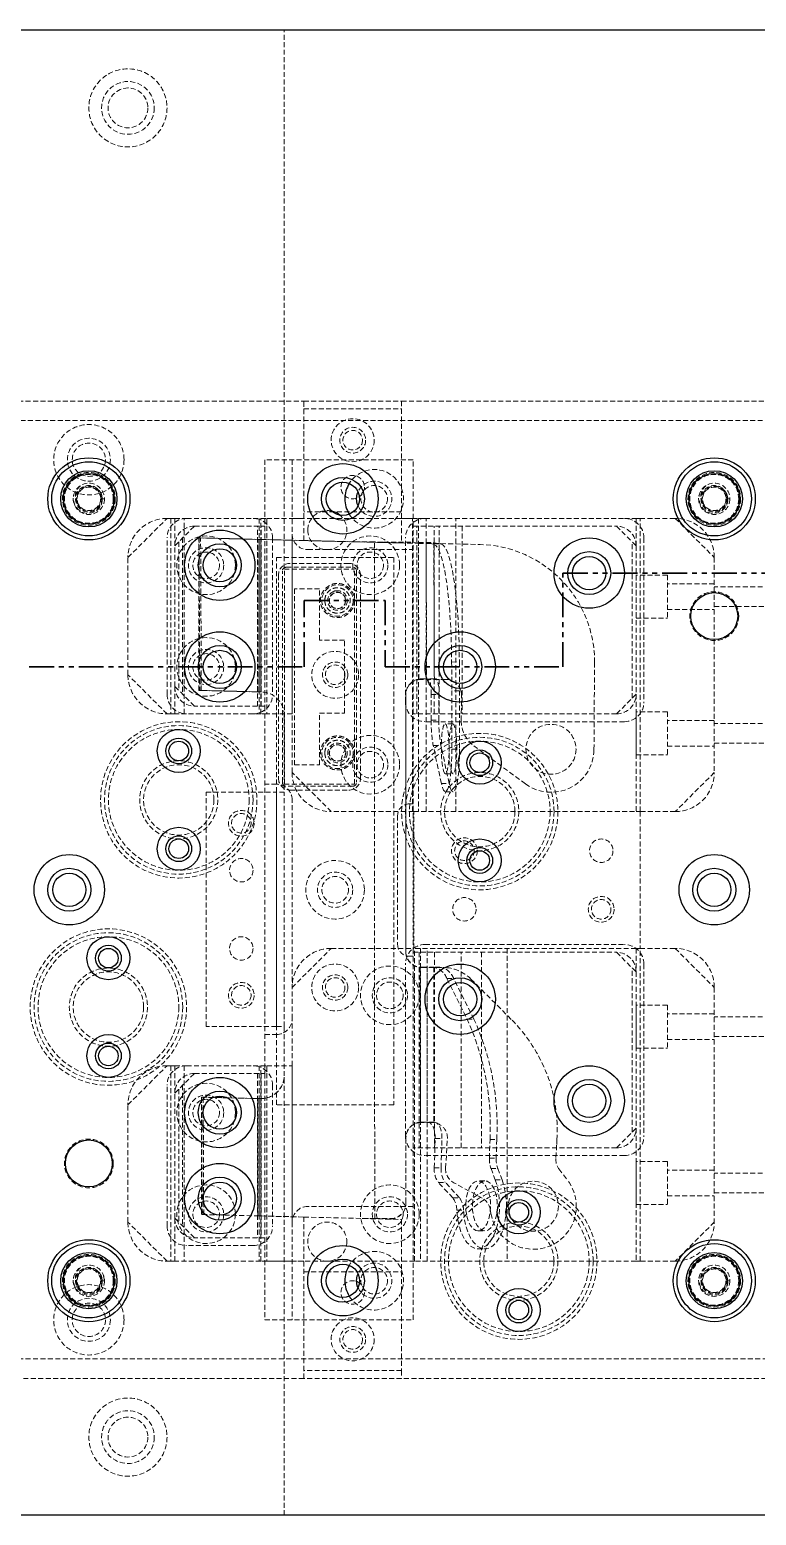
# Model space of a CAD drawing. Header units: millimetres. Extents: x 5 to 1539, y -495 to 895.
# Drawn here: x 1106.1 to 1292, y -494.7 to -114.7 of the extents above; entities that cross this region are included whole.
import ezdxf

# ---------------------------------------------------------------- set-up
doc = ezdxf.new("R2010")
doc.units = ezdxf.units.MM
doc.linetypes.add('HIDDEN', pattern=[1.905, 1.27, -0.635])
doc.linetypes.add('PHANTOM', pattern=[12.7, 6.35, -1.27, 1.27, -1.27, 1.27, -1.27])

msp = doc.modelspace()

# ---------------------------------------------------------------- linework, layer by layer
at = {"color": 7, "linetype": 'Continuous', "lineweight": 25}
for p, q in [((909.211, -114.725), (1353.211, -114.725)), ((1406.211, -494.725), (856.211, -494.725))]:
    msp.add_line(p, q, dxfattribs=at)
at = {"color": 7, "linetype": 'HIDDEN', "lineweight": 18}
for p, q in [((1171.211, -252.55), (1171.211, -114.725)), ((941.211, -209.725), (1176.211, -209.725)), ((1176.211, -239.725), (1176.211, -209.725)), ((1176.211, -209.725), (1201.211, -209.725)), ((1176.243, -245.395), (1176.211, -211.725)), ((1176.211, -211.725), (1201.211, -211.725)), ((1201.211, -209.725), (1321.211, -209.725)), ((1201.211, -209.725), (1201.211, -211.725)), ((1201.211, -211.725), (1201.211, -246.009)), ((1301.211, -214.725), (1101.211, -214.725)), ((1204.211, -224.725), (1166.211, -224.725)), ((1166.211, -224.725), (1166.211, -241.725)), ((1173.211, -224.725), (1173.211, -243.725)), ((1204.211, -241.725), (1204.211, -224.725)), ((1117.351, -233.678), (1117.323, -234.164)), ((1124.399, -234.725), (1125.211, -234.725)), ((1277.351, -233.678), (1277.323, -234.164)), ((1284.399, -234.725), (1285.211, -234.725)), ((1201.211, -238.009), (1176.236, -238.009)), ((1131.211, -249.725), (1141.211, -239.725)), ((1141.211, -239.725), (1142.211, -239.725)), ((1142.211, -239.725), (1142.211, -289.725)), ((1143.211, -239.725), (1142.211, -239.725)), ((1143.211, -239.725), (1146.211, -239.725)), ((1143.211, -246.725), (1143.211, -239.725)), ((1143.211, -246.725), (1148.211, -241.725)), ((1145.611, -289.725), (1145.611, -239.725)), ((1146.211, -239.725), (1163.211, -239.725)), ((1148.211, -241.725), (1166.211, -241.725)), ((1163.211, -239.725), (1165.211, -239.725)), ((1164.312, -287.725), (1164.312, -241.725)), ((1164.811, -239.725), (1164.811, -289.725)), ((1165.211, -289.725), (1165.211, -239.725)), ((1165.211, -239.725), (1166.711, -239.725)), ((1165.312, -287.725), (1165.312, -241.725)), ((1166.211, -241.725), (1166.211, -287.725)), ((1166.711, -239.725), (1176.211, -239.725)), ((1166.711, -239.725), (1166.711, -289.725)), ((1166.711, -239.725), (1173.211, -239.725)), ((1173.211, -239.725), (1204.017, -239.725)), ((1201.211, -239.725), (1204.017, -239.725)), ((1204.017, -239.725), (1205.517, -239.725)), ((1204.017, -314.725), (1204.017, -239.725)), ((1204.211, -241.725), (1256.211, -241.725)), ((1204.211, -289.725), (1204.211, -241.725)), ((1205.089, -289.725), (1205.089, -241.725)), ((1205.517, -239.725), (1207.211, -239.725)), ((1205.517, -239.725), (1205.517, -314.725)), ((1207.211, -239.725), (1258.211, -239.725)), ((1207.492, -314.725), (1207.492, -239.725)), ((1209.534, -289.725), (1209.534, -241.725)), ((1210.817, -289.725), (1210.817, -241.725)), ((1215.11, -314.725), (1215.11, -239.725)), ((1216.744, -241.725), (1216.744, -289.725)), ((1256.211, -241.725), (1261.211, -246.725)), ((1258.211, -239.725), (1261.211, -239.725)), ((1261.211, -239.725), (1261.211, -246.725)), ((1262.211, -239.725), (1261.211, -239.725)), ((1262.211, -314.725), (1262.211, -239.725)), ((1262.211, -239.725), (1271.211, -239.725)), ((1271.211, -239.725), (1281.211, -249.725)), ((1141.211, -284.725), (1141.211, -244.725)), ((1143.211, -282.725), (1143.211, -246.725)), ((1144.211, -245.725), (1144.211, -283.725)), ((1145.207, -244.729), (1145.207, -284.721)), ((1149.381, -283.732), (1149.361, -244.725)), ((1149.361, -244.725), (1205.572, -246.117)), ((1149.402, -244.71), (1149.581, -283.727)), ((1164.411, -245.098), (1149.402, -244.71)), ((1149.802, -244.71), (1149.402, -244.71)), ((1149.981, -283.727), (1149.802, -244.71)), ((1164.811, -245.098), (1149.802, -244.71)), ((1164.411, -284.11), (1164.411, -245.098)), ((1164.811, -245.098), (1164.411, -245.098)), ((1164.811, -284.11), (1164.811, -245.098)), ((1165.009, -245.113), (1165.111, -245.113)), ((1165.211, -245.118), (1165.211, -284.123)), ((1171.713, -245.279), (1165.211, -245.118)), ((1165.211, -245.118), (1165.211, -284.123)), ((1165.211, -245.118), (1171.713, -245.279)), ((1165.211, -245.118), (1165.211, -245.118)), ((1168.211, -244.725), (1168.211, -284.725)), ((1171.713, -245.279), (1172.07, -245.288)), ((1172.07, -245.288), (1172.419, -245.296)), ((1176.243, -245.395), (1172.419, -245.296)), ((1173.211, -243.725), (1173.211, -289.725)), ((1173.211, -304.725), (1173.211, -243.725)), ((1201.211, -246.009), (1176.243, -245.395)), ((1188.239, -245.702), (1176.243, -245.395)), ((1176.243, -245.395), (1176.243, -245.395)), ((1188.239, -245.702), (1188.809, -245.702)), ((1190.62, -245.747), (1188.809, -245.702)), ((1194.25, -245.745), (1190.62, -245.747)), ((1194.342, -418.832), (1194.25, -245.745)), ((1196.409, -245.766), (1194.25, -245.745)), ((1194.342, -418.79), (1194.25, -245.745)), ((1205.516, -245.854), (1196.409, -245.766)), ((1202.211, -286.725), (1202.211, -244.725)), ((1205.647, -280.834), (1205.516, -245.854)), ((1205.572, -246.117), (1209.322, -246.115)), ((1207.492, -245.979), (1209.468, -245.972)), ((1207.492, -245.979), (1207.622, -280.78)), ((1209.363, -246.279), (1207.492, -245.979)), ((1209.322, -246.115), (1221.33, -246.415)), ((1211.338, -246.271), (1209.363, -246.279)), ((1209.468, -245.972), (1209.598, -280.773)), ((1209.468, -245.972), (1211.338, -246.271)), ((1260.211, -285.725), (1260.211, -245.725)), ((1261.211, -246.725), (1261.211, -284.725)), ((1263.211, -244.725), (1263.211, -286.725)), ((1131.211, -279.725), (1131.211, -249.725)), ((1169.211, -389.725), (1169.211, -249.725)), ((1169.211, -249.725), (1199.211, -249.725)), ((1177.211, -247.725), (1182.211, -247.725)), ((1182.211, -247.725), (1204.211, -247.725)), ((1199.211, -249.725), (1199.211, -389.725)), ((1281.211, -249.725), (1281.211, -304.725)), ((1169.711, -254.225), (1169.711, -306.226)), ((1170.711, -307.226), (1170.711, -253.225)), ((1171.221, -307.715), (1171.221, -252.735)), ((1171.221, -252.735), (1189.201, -252.735)), ((1171.711, -252.225), (1188.711, -252.225)), ((1187.711, -251.225), (1172.711, -251.225)), ((1189.201, -307.715), (1189.201, -252.735)), ((1189.711, -253.225), (1189.711, -307.226)), ((1190.711, -306.226), (1190.711, -254.225)), ((1261.236, -254.225), (1261.211, -254.2)), ((1261.236, -254.225), (1261.236, -265.225)), ((1269.211, -254.225), (1261.236, -254.225)), ((1269.211, -254.225), (1269.211, -265.225)), ((1180.211, -257.725), (1173.811, -257.725)), ((1173.811, -257.725), (1173.811, -302.725)), ((1180.211, -270.875), (1180.211, -257.725)), ((1281.211, -256.425), (1269.211, -256.425)), ((1301.211, -257.225), (1281.211, -257.225)), ((1182.413, -260.211), (1182.311, -260.725)), ((1261.211, -265.25), (1261.236, -265.225)), ((1261.236, -265.225), (1269.211, -265.225)), ((1269.211, -263.025), (1281.211, -263.025)), ((1281.211, -262.225), (1301.211, -262.225)), ((1186.611, -270.875), (1180.211, -270.875)), ((1186.611, -289.575), (1186.611, -270.875)), ((1214.026, -276.461), (1216.001, -276.453)), ((1214.026, -276.461), (1214.045, -283.801)), ((1216.001, -276.453), (1216.021, -283.794)), ((1250.581, -276.599), (1250.438, -298.86)), ((1141.211, -289.725), (1131.211, -279.725)), ((1206.102, -280.786), (1206.557, -280.784)), ((1212.525, -280.915), (1206.268, -280.918)), ((1210.094, -280.771), (1209.598, -280.773)), ((1148.211, -287.725), (1143.211, -282.725)), ((1143.211, -289.725), (1143.211, -282.725)), ((1165.36, -284.127), (1149.381, -283.732)), ((1149.581, -283.727), (1164.411, -284.11)), ((1149.581, -283.727), (1149.981, -283.727)), ((1164.811, -284.11), (1149.981, -283.727)), ((1164.411, -284.11), (1165.211, -284.123)), ((1164.811, -284.11), (1164.411, -284.11)), ((1165.211, -284.123), (1164.811, -284.11)), ((1165.211, -284.123), (1165.363, -284.127)), ((1202.305, -349.864), (1202.271, -284.788)), ((1202.271, -284.92), (1202.306, -350.627)), ((1208.756, -284.804), (1210.731, -284.797)), ((1208.773, -291.312), (1208.756, -284.804)), ((1210.748, -291.305), (1210.731, -284.797)), ((1216.021, -283.794), (1214.045, -283.801)), ((1214.045, -283.801), (1214.085, -298.721)), ((1216.021, -283.794), (1216.06, -298.713)), ((1216.485, -291.446), (1216.529, -284.609)), ((1261.211, -284.725), (1256.211, -289.725)), ((1261.211, -284.725), (1261.211, -314.725)), ((1166.211, -287.725), (1148.211, -287.725)), ((1166.211, -287.725), (1166.211, -381.725)), ((1142.211, -289.725), (1141.211, -289.725)), ((1142.211, -289.725), (1143.211, -289.725)), ((1146.211, -289.725), (1143.211, -289.725)), ((1163.211, -289.725), (1146.211, -289.725)), ((1165.211, -289.725), (1163.211, -289.725)), ((1166.711, -289.725), (1165.211, -289.725)), ((1173.211, -289.725), (1166.711, -289.725)), ((1171.211, -290.125), (1171.211, -307.541)), ((1173.211, -304.725), (1173.211, -289.725)), ((1180.211, -302.725), (1180.211, -289.575)), ((1180.211, -289.575), (1186.611, -289.575)), ((1204.211, -350.725), (1204.211, -289.725)), ((1256.211, -289.725), (1204.211, -289.725)), ((1258.211, -291.725), (1207.211, -291.725)), ((1208.773, -291.312), (1210.748, -291.305)), ((1214.324, -292.243), (1212.348, -292.25)), ((1261.236, -289.225), (1261.211, -289.2)), ((1261.236, -289.225), (1261.236, -300.225)), ((1269.211, -289.225), (1261.236, -289.225)), ((1269.211, -289.225), (1269.211, -300.225)), ((1281.211, -291.425), (1269.211, -291.425)), ((1301.211, -292.225), (1281.211, -292.225)), ((1209.303, -297.806), (1211.279, -297.798)), ((1211.389, -307.507), (1209.303, -297.806)), ((1213.365, -307.5), (1211.279, -297.798)), ((1214.085, -298.721), (1216.06, -298.713)), ((1232.913, -307.645), (1219.739, -297.938)), ((1269.211, -298.025), (1281.211, -298.025)), ((1281.211, -297.225), (1301.211, -297.225)), ((1173.811, -302.725), (1180.211, -302.725)), ((1261.211, -300.25), (1261.236, -300.225)), ((1261.236, -300.225), (1269.211, -300.225)), ((1169.211, -307.725), (1166.211, -307.725)), ((1171.221, -307.715), (1189.201, -307.715)), ((1183.211, -314.725), (1173.211, -304.725)), ((1211.389, -307.507), (1213.365, -307.5)), ((1212.396, -305.05), (1214.372, -305.042)), ((1281.211, -304.725), (1271.211, -314.725)), ((1151.211, -369.725), (1151.211, -309.725)), ((1151.211, -309.725), (1169.191, -309.725)), ((1169.191, -309.725), (1169.191, -369.725)), ((1171.211, -309.725), (1169.191, -309.725)), ((1171.211, -307.9), (1171.211, -309.725)), ((1171.211, -369.725), (1171.211, -309.725)), ((1188.711, -308.226), (1171.711, -308.226)), ((1172.711, -309.226), (1187.711, -309.226)), ((1212.413, -309.65), (1214.389, -309.642)), ((1173.211, -367.725), (1173.211, -311.725)), ((1202.286, -314.725), (1183.211, -314.725)), ((1202.286, -314.725), (1202.286, -349.725)), ((1204.307, -314.725), (1202.286, -314.725)), ((1204.211, -312.725), (1203.211, -312.725)), ((1204.307, -349.725), (1204.307, -314.725)), ((1204.307, -314.725), (1261.211, -314.725)), ((1261.211, -314.725), (1262.211, -314.725)), ((1271.211, -314.725), (1262.211, -314.725)), ((1262.286, -314.725), (1262.286, -349.725)), ((1200.211, -315.725), (1200.211, -348.725)), ((1207.211, -348.725), (1258.211, -348.725)), ((1173.211, -359.725), (1183.211, -349.725)), ((1183.211, -349.725), (1202.286, -349.725)), ((1202.286, -349.725), (1204.307, -349.725)), ((1202.306, -350.535), (1202.305, -349.864)), ((1203.211, -351.725), (1204.211, -351.725)), ((1204.211, -400.725), (1204.211, -350.725)), ((1204.211, -350.725), (1256.211, -350.725)), ((1261.211, -349.725), (1204.307, -349.725)), ((1204.526, -429.725), (1204.526, -349.725)), ((1205.737, -350.725), (1205.737, -400.725)), ((1206.026, -349.725), (1206.026, -429.725)), ((1207.758, -429.725), (1207.758, -349.725)), ((1209.634, -350.725), (1209.634, -400.725)), ((1216.423, -400.725), (1216.423, -350.725)), ((1221.618, -350.725), (1221.618, -400.725)), ((1228.211, -349.725), (1228.211, -429.725)), ((1256.211, -350.725), (1261.211, -355.725)), ((1261.211, -349.725), (1261.211, -355.725)), ((1262.211, -349.725), (1261.211, -349.725)), ((1262.211, -429.725), (1262.211, -349.725)), ((1262.211, -349.725), (1271.211, -349.725)), ((1271.211, -349.725), (1281.211, -359.725)), ((1202.211, -397.725), (1202.211, -353.725)), ((1206.019, -394.145), (1205.998, -354.521)), ((1206.464, -354.533), (1206.231, -354.533)), ((1206.308, -354.625), (1211.871, -354.622)), ((1207.73, -354.532), (1207.752, -394.132)), ((1209.462, -354.531), (1209.484, -394.131)), ((1211.004, -354.531), (1209.462, -354.531)), ((1260.211, -396.725), (1260.211, -354.725)), ((1261.211, -355.725), (1261.211, -395.725)), ((1263.211, -353.725), (1263.211, -397.725)), ((1212.809, -357.459), (1214.541, -357.458)), ((1212.809, -357.459), (1217.999, -367.826)), ((1219.731, -367.825), (1214.541, -357.458)), ((1218.943, -357.547), (1229.319, -367.912)), ((1281.211, -359.725), (1281.211, -419.725)), ((1261.236, -364.225), (1261.211, -364.2)), ((1261.236, -364.225), (1261.236, -375.225)), ((1269.211, -364.225), (1261.236, -364.225)), ((1269.211, -364.225), (1269.211, -375.225)), ((1173.211, -379.725), (1173.211, -367.725)), ((1173.211, -419.725), (1173.211, -367.725)), ((1217.999, -367.826), (1219.731, -367.825)), ((1281.211, -366.425), (1269.211, -366.425)), ((1301.211, -367.225), (1281.211, -367.225)), ((1169.191, -369.725), (1151.211, -369.725)), ((1166.211, -371.725), (1169.211, -371.725)), ((1169.191, -369.725), (1171.211, -369.725)), ((1171.211, -369.725), (1171.211, -382.152)), ((1281.211, -372.225), (1301.211, -372.225)), ((1261.211, -375.25), (1261.236, -375.225)), ((1261.236, -375.225), (1269.211, -375.225)), ((1269.211, -373.025), (1281.211, -373.025)), ((1131.211, -389.725), (1141.211, -379.725)), ((1141.211, -379.725), (1142.211, -379.725)), ((1142.211, -379.725), (1142.211, -429.725)), ((1143.211, -379.725), (1142.211, -379.725)), ((1143.211, -379.725), (1146.211, -379.725)), ((1143.211, -386.725), (1143.211, -379.725)), ((1145.611, -379.725), (1145.611, -429.725)), ((1146.211, -379.725), (1163.211, -379.725)), ((1163.211, -379.725), (1165.211, -379.725)), ((1164.811, -379.725), (1164.811, -429.725)), ((1165.211, -429.725), (1165.211, -379.725)), ((1165.211, -379.725), (1166.711, -379.725)), ((1166.711, -379.725), (1173.211, -379.725)), ((1166.711, -379.725), (1166.711, -429.725)), ((1173.211, -379.725), (1173.211, -419.725)), ((1143.211, -386.725), (1148.211, -381.725)), ((1148.211, -381.725), (1166.211, -381.725)), ((1164.312, -381.725), (1164.312, -423.725)), ((1165.312, -381.725), (1165.312, -423.725)), ((1166.211, -381.725), (1166.211, -423.725)), ((1171.211, -494.725), (1171.211, -382.152)), ((1141.211, -420.725), (1141.211, -384.725)), ((1143.211, -418.725), (1143.211, -386.725)), ((1144.211, -385.725), (1144.211, -419.725)), ((1145.207, -384.729), (1145.207, -420.721)), ((1168.211, -384.725), (1168.211, -420.725)), ((1131.211, -419.725), (1131.211, -389.725)), ((1150.053, -417.785), (1150.037, -387.778)), ((1150.037, -387.778), (1165.063, -388.151)), ((1150.057, -387.771), (1150.194, -417.799)), ((1164.411, -388.141), (1150.057, -387.771)), ((1150.457, -387.771), (1150.057, -387.771)), ((1164.811, -388.141), (1150.457, -387.771)), ((1150.594, -417.799), (1150.457, -387.771)), ((1164.411, -418.151), (1164.411, -388.141)), ((1164.411, -388.141), (1164.983, -388.15)), ((1164.811, -388.141), (1164.411, -388.141)), ((1164.811, -418.151), (1164.811, -388.141)), ((1165.097, -388.15), (1164.811, -388.141)), ((1165.097, -388.15), (1164.983, -388.15)), ((1165.211, -388.152), (1165.211, -418.161)), ((1199.211, -389.725), (1169.211, -389.725)), ((1206.252, -394.133), (1206.485, -394.133)), ((1208.94, -394.223), (1206.329, -394.225)), ((1209.484, -394.131), (1209.549, -394.131)), ((1202.34, -414.848), (1202.331, -398.135)), ((1202.331, -398.227), (1202.34, -414.94)), ((1209.59, -405.807), (1209.815, -398.378)), ((1209.815, -398.378), (1211.547, -398.377)), ((1211.322, -405.806), (1211.547, -398.377)), ((1212.478, -405.897), (1212.94, -398.351)), ((1223.689, -403.396), (1223.836, -398.573)), ((1223.836, -398.573), (1225.568, -398.572)), ((1225.568, -398.572), (1225.421, -403.395)), ((1240.975, -398.655), (1240.889, -400.062)), ((1261.211, -395.725), (1256.211, -400.725)), ((1261.211, -395.725), (1261.211, -429.725)), ((1204.211, -444.725), (1204.211, -400.725)), ((1256.211, -400.725), (1204.211, -400.725)), ((1258.211, -402.725), (1207.211, -402.725)), ((1240.889, -400.062), (1240.679, -403.468)), ((1209.59, -405.807), (1211.322, -405.806)), ((1223.689, -403.396), (1225.421, -403.395)), ((1224.093, -406.06), (1225.825, -406.059)), ((1224.093, -406.06), (1225.188, -408.942)), ((1225.825, -406.059), (1226.92, -408.942)), ((1241.485, -406.133), (1243.683, -409.028)), ((1261.236, -404.225), (1261.211, -404.2)), ((1261.236, -404.225), (1261.236, -415.225)), ((1269.211, -404.225), (1261.236, -404.225)), ((1269.211, -404.225), (1269.211, -415.225)), ((1281.211, -406.425), (1269.211, -406.425)), ((1210.632, -409.567), (1212.364, -409.566)), ((1214.3, -413.551), (1210.632, -409.567)), ((1216.032, -413.55), (1212.364, -409.566)), ((1221.859, -413.619), (1214.561, -409.656)), ((1222.538, -409.191), (1220.806, -409.192)), ((1225.188, -408.942), (1226.92, -408.942)), ((1301.211, -407.225), (1281.211, -407.225)), ((1214.3, -413.551), (1216.032, -413.55)), ((1269.211, -413.025), (1281.211, -413.025)), ((1281.211, -412.225), (1301.211, -412.225)), ((1176.211, -418.433), (1150.053, -417.785)), ((1150.194, -417.799), (1164.411, -418.151)), ((1150.194, -417.799), (1150.594, -417.799)), ((1204.211, -415.725), (1177.211, -415.725)), ((1215.336, -416.672), (1217.068, -416.671)), ((1224.084, -417.561), (1223.891, -416.45)), ((1261.211, -415.25), (1261.236, -415.225)), ((1261.236, -415.225), (1269.211, -415.225)), ((1141.211, -429.725), (1131.211, -419.725)), ((1148.211, -423.725), (1143.211, -418.725)), ((1143.211, -429.725), (1143.211, -418.725)), ((1164.411, -418.151), (1164.811, -418.151)), ((1165.211, -418.161), (1176.211, -418.433)), ((1173.211, -419.725), (1173.211, -444.725)), ((1176.211, -457.725), (1176.211, -418.433)), ((1176.211, -418.433), (1201.211, -419.052)), ((1194.342, -418.79), (1190.712, -418.792)), ((1194.342, -418.832), (1198.321, -418.85)), ((1198.321, -418.942), (1196.809, -418.943)), ((1201.211, -419.052), (1201.211, -457.725)), ((1281.211, -419.725), (1271.211, -429.725)), ((1166.211, -423.725), (1148.211, -423.725)), ((1166.211, -423.725), (1166.211, -444.725)), ((1220.813, -421.992), (1222.545, -421.991)), ((1163.211, -425.725), (1146.211, -425.725)), ((1220.815, -426.592), (1222.547, -426.591)), ((1142.211, -429.725), (1141.211, -429.725)), ((1142.211, -429.725), (1143.211, -429.725)), ((1165.211, -429.725), (1143.211, -429.725)), ((1166.711, -429.725), (1165.211, -429.725)), ((1176.211, -429.725), (1166.711, -429.725)), ((1173.211, -429.725), (1166.711, -429.725)), ((1204.526, -429.725), (1173.211, -429.725)), ((1176.211, -432.433), (1201.211, -432.433)), ((1204.526, -429.725), (1201.211, -429.725)), ((1206.026, -429.725), (1204.526, -429.725)), ((1261.211, -429.725), (1206.026, -429.725)), ((1261.211, -429.725), (1262.211, -429.725)), ((1271.211, -429.725), (1262.211, -429.725)), ((1117.351, -433.678), (1117.323, -434.164)), ((1124.399, -434.725), (1125.211, -434.725)), ((1125.211, -434.725), (1124.955, -433.435)), ((1277.351, -433.678), (1277.323, -434.164)), ((1284.399, -434.725), (1285.211, -434.725)), ((1166.211, -444.725), (1204.211, -444.725)), ((1101.211, -454.725), (1301.211, -454.725)), ((1176.211, -459.725), (941.211, -459.725)), ((1176.211, -459.725), (1176.211, -457.725)), ((1201.211, -457.725), (1176.211, -457.725)), ((1201.211, -459.725), (1176.211, -459.725)), ((1201.211, -457.725), (1201.211, -459.725)), ((1321.211, -459.725), (1201.211, -459.725))]:
    msp.add_line(p, q, dxfattribs=at)
at = {"color": 7, "linetype": 'PHANTOM', "lineweight": 35}
for p, q in [((1242.498, -277.725), (1242.498, -253.725)), ((1242.498, -253.725), (1534.211, -253.725)), ((1176.28, -277.725), (1176.28, -260.725)), ((1176.28, -260.725), (1196.994, -260.725)), ((1196.994, -260.725), (1196.994, -277.725)), ((1105.944, -277.725), (1176.28, -277.725)), ((1196.994, -277.725), (1242.498, -277.725))]:
    msp.add_line(p, q, dxfattribs=at)
at = {"color": 7, "linetype": 'HIDDEN', "lineweight": 18, "flags": 128}
for points in [[(1117.315, -235.168), (1117.653, -236.313), (1118.423, -237.373), (1119.505, -238.113), (1120.736, -238.436), (1122.002, -238.33), (1123.135, -237.813), (1124.019, -236.958), (1124.557, -235.865), (1124.694, -234.683), (1124.425, -233.524), (1123.802, -232.557), (1122.892, -231.853), (1121.825, -231.508), (1120.715, -231.539), (1119.998, -231.777), (1119.998, -231.777)], [(1124.399, -234.725), (1124.157, -233.505), (1123.466, -232.471), (1122.431, -231.78), (1121.211, -231.537), (1119.991, -231.78), (1118.957, -232.471), (1118.266, -233.505), (1118.023, -234.725), (1118.266, -235.945), (1118.957, -236.98), (1119.991, -237.671), (1121.211, -237.913), (1122.431, -237.671), (1123.466, -236.98), (1124.157, -235.945), (1124.399, -234.725), (1124.399, -234.725)], [(1277.315, -235.168), (1277.653, -236.313), (1278.423, -237.373), (1279.505, -238.113), (1280.736, -238.436), (1282.002, -238.33), (1283.135, -237.813), (1284.019, -236.958), (1284.557, -235.865), (1284.694, -234.683), (1284.425, -233.524), (1283.802, -232.557), (1282.892, -231.853), (1281.825, -231.508), (1280.715, -231.539), (1279.998, -231.777), (1279.998, -231.777)], [(1284.399, -234.725), (1284.157, -233.505), (1283.466, -232.471), (1282.431, -231.78), (1281.211, -231.537), (1279.991, -231.78), (1278.957, -232.471), (1278.266, -233.505), (1278.023, -234.725), (1278.266, -235.945), (1278.957, -236.98), (1279.991, -237.671), (1281.211, -237.913), (1282.431, -237.671), (1283.466, -236.98), (1284.157, -235.945), (1284.399, -234.725), (1284.399, -234.725)], [(1209.363, -246.279), (1209.879, -246.545), (1210.39, -247.177), (1210.887, -248.166), (1211.366, -249.501), (1211.82, -251.164), (1212.244, -253.135), (1212.633, -255.39), (1212.981, -257.902), (1213.284, -260.64), (1213.54, -263.569), (1213.744, -266.654), (1213.894, -269.858), (1213.988, -273.14), (1214.026, -276.461)], [(1211.338, -246.271), (1211.855, -246.538), (1212.365, -247.17), (1212.863, -248.159), (1213.342, -249.493), (1213.796, -251.156), (1214.22, -253.128), (1214.608, -255.383), (1214.956, -257.895), (1215.26, -260.632), (1215.515, -263.562), (1215.719, -266.647), (1215.87, -269.851), (1215.964, -273.133), (1216.001, -276.453)], [(1209.598, -280.773), (1209.463, -280.773), (1209.244, -280.774), (1208.947, -280.775), (1208.577, -280.777), (1208.143, -280.778), (1207.655, -280.78), (1207.122, -280.782), (1206.557, -280.784)], [(1212.344, -292.25), (1212.584, -292.429), (1212.811, -292.97), (1213.012, -293.84), (1213.176, -294.99), (1213.294, -296.353), (1213.358, -297.85), (1213.364, -299.392), (1213.314, -300.892), (1213.208, -302.261), (1213.054, -303.421), (1212.86, -304.303), (1212.638, -304.857), (1212.4, -305.05), (1212.161, -304.871), (1211.934, -304.33), (1211.733, -303.46), (1211.568, -302.309), (1211.451, -300.947), (1211.387, -299.45), (1211.38, -297.907), (1211.431, -296.408), (1211.537, -295.038), (1211.691, -293.879), (1211.885, -292.997), (1212.107, -292.443), (1212.344, -292.25)], [(1214.32, -292.243), (1214.559, -292.422), (1214.786, -292.962), (1214.988, -293.833), (1215.152, -294.983), (1215.269, -296.346), (1215.333, -297.842), (1215.34, -299.385), (1215.289, -300.885), (1215.184, -302.254), (1215.029, -303.414), (1214.835, -304.296), (1214.613, -304.849), (1214.376, -305.042), (1214.137, -304.863), (1213.91, -304.323), (1213.708, -303.452), (1213.544, -302.302), (1213.426, -300.939), (1213.362, -299.443), (1213.356, -297.9), (1213.407, -296.4), (1213.512, -295.031), (1213.667, -293.871), (1213.86, -292.989), (1214.082, -292.436), (1214.32, -292.243)], [(1214.085, -298.721), (1214.061, -300.724), (1213.981, -302.658), (1213.848, -304.457), (1213.664, -306.063), (1213.438, -307.42), (1213.176, -308.483), (1212.887, -309.217), (1212.58, -309.597), (1212.267, -309.61), (1211.957, -309.256), (1211.661, -308.548), (1211.389, -307.507)], [(1216.06, -298.713), (1216.037, -300.717), (1215.957, -302.65), (1215.823, -304.45), (1215.64, -306.055), (1215.413, -307.412), (1215.151, -308.475), (1214.862, -309.209), (1214.556, -309.589), (1214.243, -309.603), (1213.933, -309.249), (1213.637, -308.54), (1213.365, -307.5)], [(1206.464, -354.533), (1206.922, -354.533), (1207.367, -354.533), (1207.794, -354.532), (1208.197, -354.532), (1208.57, -354.532), (1208.908, -354.532), (1209.207, -354.532), (1209.462, -354.531)], [(1209.484, -394.131), (1209.228, -394.131), (1208.929, -394.132), (1208.591, -394.132), (1208.218, -394.132), (1207.815, -394.132), (1207.389, -394.132), (1206.943, -394.133), (1206.485, -394.133)], [(1207.817, -394.132), (1208.222, -394.215), (1208.61, -394.46), (1208.966, -394.858), (1209.274, -395.391), (1209.522, -396.039), (1209.699, -396.773), (1209.798, -397.563), (1209.815, -398.378)], [(1209.549, -394.131), (1209.954, -394.214), (1210.343, -394.459), (1210.698, -394.857), (1211.006, -395.391), (1211.254, -396.038), (1211.431, -396.772), (1211.53, -397.563), (1211.547, -398.377)], [(1225.188, -408.942), (1225.725, -410.664), (1226.094, -412.553), (1226.284, -414.545), (1226.288, -416.573), (1226.105, -418.568), (1225.743, -420.461), (1225.213, -422.189), (1224.533, -423.693), (1223.727, -424.921), (1222.822, -425.832), (1221.848, -426.396), (1220.839, -426.592), (1219.829, -426.414), (1218.852, -425.868), (1217.942, -424.973), (1217.129, -423.76), (1216.441, -422.268), (1215.902, -420.55), (1215.529, -418.663), (1215.336, -416.672)], [(1226.92, -408.942), (1227.457, -410.663), (1227.826, -412.552), (1228.016, -414.544), (1228.02, -416.572), (1227.838, -418.567), (1227.475, -420.46), (1226.945, -422.188), (1226.265, -423.692), (1225.459, -424.92), (1224.554, -425.831), (1223.58, -426.395), (1222.571, -426.591), (1221.561, -426.413), (1220.584, -425.867), (1219.674, -424.972), (1218.861, -423.759), (1218.173, -422.267), (1217.634, -420.549), (1217.261, -418.662), (1217.068, -416.671)], [(1217.615, -415.199), (1217.754, -413.682), (1218.071, -412.275), (1218.547, -411.062), (1219.154, -410.111), (1219.858, -409.48), (1220.617, -409.203), (1221.387, -409.298), (1222.123, -409.758), (1222.783, -410.558), (1223.329, -411.65), (1223.728, -412.971), (1223.957, -414.444), (1224.004, -415.984), (1223.864, -417.502), (1223.548, -418.908), (1223.072, -420.122), (1222.464, -421.072), (1221.761, -421.704), (1221.002, -421.98), (1220.232, -421.886), (1219.496, -421.425), (1218.835, -420.626), (1218.29, -419.534), (1217.891, -418.213), (1217.662, -416.739), (1217.615, -415.199)], [(1219.347, -415.198), (1219.487, -413.681), (1219.803, -412.274), (1220.279, -411.061), (1220.886, -410.111), (1221.59, -409.479), (1222.349, -409.202), (1223.119, -409.297), (1223.855, -409.757), (1224.515, -410.557), (1225.061, -411.649), (1225.46, -412.97), (1225.689, -414.443), (1225.736, -415.984), (1225.596, -417.501), (1225.28, -418.907), (1224.804, -420.121), (1224.196, -421.071), (1223.493, -421.703), (1222.734, -421.98), (1221.964, -421.885), (1221.228, -421.424), (1220.567, -420.625), (1220.022, -419.533), (1219.623, -418.212), (1219.394, -416.738), (1219.347, -415.198)], [(1117.315, -435.168), (1117.653, -436.313), (1118.423, -437.373), (1119.505, -438.113), (1120.736, -438.436), (1122.002, -438.33), (1123.135, -437.813), (1124.019, -436.958), (1124.557, -435.865), (1124.694, -434.683), (1124.425, -433.524), (1123.802, -432.557), (1122.892, -431.853), (1121.825, -431.508), (1120.715, -431.539), (1119.998, -431.777), (1119.998, -431.777)], [(1124.399, -434.725), (1124.157, -433.505), (1123.466, -432.471), (1122.431, -431.78), (1121.211, -431.537), (1119.991, -431.78), (1118.957, -432.471), (1118.266, -433.505), (1118.023, -434.725), (1118.266, -435.945), (1118.957, -436.98), (1119.991, -437.671), (1121.211, -437.913), (1122.431, -437.671), (1123.466, -436.98), (1124.157, -435.945), (1124.399, -434.725), (1124.399, -434.725)], [(1277.315, -435.168), (1277.653, -436.313), (1278.423, -437.373), (1279.505, -438.113), (1280.736, -438.436), (1282.002, -438.33), (1283.135, -437.813), (1284.019, -436.958), (1284.557, -435.865), (1284.694, -434.683), (1284.425, -433.524), (1283.802, -432.557), (1282.892, -431.853), (1281.825, -431.508), (1280.715, -431.539), (1279.998, -431.777), (1279.998, -431.777)], [(1284.399, -434.725), (1284.157, -433.505), (1283.466, -432.471), (1282.431, -431.78), (1281.211, -431.537), (1279.991, -431.78), (1278.957, -432.471), (1278.266, -433.505), (1278.023, -434.725), (1278.266, -435.945), (1278.957, -436.98), (1279.991, -437.671), (1281.211, -437.913), (1282.431, -437.671), (1283.466, -436.98), (1284.157, -435.945), (1284.399, -434.725), (1284.399, -434.725)]]:
    msp.add_lwpolyline(points, dxfattribs=at)
at = {"color": 7, "linetype": 'Continuous', "lineweight": 25, "flags": 128}
for points in [[(1189.711, -234.725), (1189.894, -233.457), (1190.075, -232.954)], [(1190.075, -236.497), (1189.894, -235.993), (1189.711, -234.725)], [(1189.711, -434.725), (1189.894, -433.457), (1190.075, -432.954)], [(1190.075, -436.497), (1189.894, -435.993), (1189.711, -434.725)]]:
    msp.add_lwpolyline(points, dxfattribs=at)
at = {"color": 7, "linetype": 'HIDDEN', "lineweight": 18}
for centre, radius in [((1131.211, -134.725), 10), ((1131.211, -134.725), 6.75), ((1131.211, -134.725), 5.1), ((1121.211, -224.725), 9), ((1188.711, -219.725), 5.5), ((1188.711, -219.725), 3.3), ((1121.211, -224.725), 5.5), ((1188.711, -219.725), 2.5), ((1121.211, -224.725), 4.25), ((1121.211, -234.725), 6.75), ((1281.211, -234.725), 6.75), ((1121.211, -234.725), 6.25), ((1121.211, -234.725), 4), ((1121.211, -234.725), 3.4), ((1121.211, -234.725), 3), ((1188.711, -231.725), 3), ((1194.211, -234.725), 3.4), ((1281.211, -234.725), 6.25), ((1281.211, -234.725), 4), ((1281.211, -234.725), 3.4), ((1281.211, -234.725), 3), ((1151.211, -251.725), 7.5), ((1193.211, -251.725), 7.5), ((1151.211, -251.725), 4.5), ((1151.211, -251.725), 3.4), ((1193.211, -251.725), 4.5), ((1193.211, -251.725), 3.4), ((1184.811, -260.725), 4), ((1184.811, -260.725), 2.5), ((1184.811, -260.725), 2.1), ((1184.811, -260.725), 2.055), ((1281.211, -264.725), 6.25), ((1151.211, -277.725), 7.5), ((1151.211, -277.725), 4.5), ((1151.211, -277.725), 3.4), ((1184.211, -279.725), 6), ((1184.211, -279.725), 3.25), ((1184.211, -279.725), 2.5), ((1144.211, -311.725), 20), ((1239.438, -298.79), 6.4), ((1144.211, -311.725), 19), ((1144.211, -311.725), 18), ((1184.811, -299.725), 4), ((1193.211, -302.725), 7.5), ((1221.211, -314.725), 20), ((1221.211, -314.725), 19), ((1184.811, -299.725), 2.5), ((1184.811, -299.725), 2.1), ((1184.811, -299.725), 2.055), ((1193.211, -302.725), 4.5), ((1193.211, -302.725), 3.4), ((1221.211, -314.725), 18), ((1144.211, -311.725), 10), ((1144.211, -311.725), 9), ((1221.211, -314.725), 10), ((1221.211, -314.725), 9), ((1160.211, -317.725), 3.3), ((1160.211, -317.725), 2.5), ((1217.286, -324.725), 3.3), ((1217.286, -324.725), 2.5), ((1252.286, -324.725), 3), ((1160.211, -329.725), 3), ((1184.211, -334.725), 7.5), ((1184.211, -334.725), 4.5), ((1184.211, -334.725), 3.4), ((1217.286, -339.725), 3), ((1252.286, -339.725), 3.3), ((1252.286, -339.725), 2.5), ((1126.211, -364.725), 20), ((1126.211, -364.725), 19), ((1126.211, -364.725), 18), ((1160.211, -349.725), 3), ((1126.211, -364.725), 10), ((1126.211, -364.725), 9), ((1184.211, -359.725), 6), ((1184.211, -359.725), 3.25), ((1198.211, -361.725), 7.5), ((1160.211, -361.725), 3.3), ((1160.211, -361.725), 2.5), ((1184.211, -359.725), 2.5), ((1198.211, -361.725), 4.5), ((1198.211, -361.725), 3.4), ((1151.211, -391.725), 7.5), ((1151.211, -391.725), 4.5), ((1151.211, -391.725), 3.4), ((1121.211, -404.725), 6.25), ((1151.211, -417.725), 7.5), ((1198.211, -417.725), 7.5), ((1231.211, -429.725), 20), ((1234.922, -415.68), 6.4), ((1151.211, -417.725), 4.5), ((1198.211, -417.725), 4.5), ((1231.211, -429.725), 19), ((1231.211, -429.725), 18), ((1151.211, -417.725), 3.4), ((1198.211, -417.725), 3.4), ((1182.211, -424.725), 5), ((1231.211, -429.725), 10), ((1231.211, -429.725), 9), ((1121.211, -434.725), 6.75), ((1121.211, -434.725), 6.25), ((1281.211, -434.725), 6.75), ((1281.211, -434.725), 6.25), ((1121.211, -434.725), 4), ((1121.211, -434.725), 3.4), ((1121.211, -434.725), 3), ((1194.211, -434.725), 3.4), ((1281.211, -434.725), 4), ((1281.211, -434.725), 3.4), ((1281.211, -434.725), 3), ((1121.211, -444.725), 9), ((1188.711, -437.725), 3), ((1121.211, -444.725), 5.5), ((1121.211, -444.725), 4.25), ((1188.711, -449.725), 5.5), ((1188.711, -449.725), 3.3), ((1188.711, -449.725), 2.5), ((1131.211, -474.725), 10), ((1131.211, -474.725), 6.75), ((1131.211, -474.725), 5.1)]:
    msp.add_circle(centre, radius, dxfattribs=at)
at = {"color": 7, "linetype": 'Continuous', "lineweight": 25}
for centre, radius in [((1121.211, -234.725), 10.5), ((1121.211, -234.725), 9.5), ((1121.211, -234.725), 7.191), ((1186.211, -234.725), 9), ((1281.211, -234.725), 10.5), ((1281.211, -234.725), 9.5), ((1281.211, -234.725), 7.191), ((1121.211, -234.725), 6.5), ((1186.211, -234.725), 5.5), ((1186.211, -234.725), 4.25), ((1281.211, -234.725), 6.5), ((1154.711, -251.725), 9), ((1154.711, -251.725), 5.5), ((1249.211, -253.725), 9), ((1154.711, -251.725), 4.25), ((1249.211, -253.725), 5.5), ((1249.211, -253.725), 4.25), ((1281.211, -264.725), 6), ((1154.711, -277.725), 9), ((1216.211, -277.725), 9), ((1154.711, -277.725), 5.5), ((1154.711, -277.725), 4.25), ((1216.211, -277.725), 5.5), ((1216.211, -277.725), 4.25), ((1144.211, -299.225), 5.5), ((1144.211, -299.225), 3.3), ((1144.211, -299.225), 2.5), ((1221.211, -302.225), 5.5), ((1221.211, -302.225), 3.3), ((1221.211, -302.225), 2.5), ((1144.211, -324.225), 5.5), ((1144.211, -324.225), 3.3), ((1144.211, -324.225), 2.5), ((1221.211, -327.225), 5.5), ((1116.211, -334.725), 9), ((1221.211, -327.225), 3.3), ((1221.211, -327.225), 2.5), ((1281.211, -334.725), 9), ((1116.211, -334.725), 5.5), ((1116.211, -334.725), 4.25), ((1281.211, -334.725), 5.5), ((1281.211, -334.725), 4.25), ((1126.211, -352.225), 5.5), ((1126.211, -352.225), 3.3), ((1126.211, -352.225), 2.5), ((1216.211, -362.725), 9), ((1216.211, -362.725), 5.5), ((1216.211, -362.725), 4.25), ((1126.211, -377.225), 5.5), ((1126.211, -377.225), 3.3), ((1126.211, -377.225), 2.5), ((1249.211, -388.725), 9), ((1154.711, -391.725), 9), ((1249.211, -388.725), 5.5), ((1154.711, -391.725), 5.5), ((1154.711, -391.725), 4.25), ((1249.211, -388.725), 4.25), ((1121.211, -404.725), 6), ((1154.711, -413.725), 9), ((1154.711, -413.725), 5.5), ((1154.711, -413.725), 4.25), ((1231.211, -417.225), 5.5), ((1231.211, -417.225), 3.3), ((1231.211, -417.225), 2.5), ((1121.211, -434.725), 10.5), ((1121.211, -434.725), 9.5), ((1281.211, -434.725), 10.5), ((1281.211, -434.725), 9.5), ((1121.211, -434.725), 7.191), ((1121.211, -434.725), 6.5), ((1186.211, -434.725), 9), ((1186.211, -434.725), 5.5), ((1281.211, -434.725), 7.191), ((1281.211, -434.725), 6.5), ((1186.211, -434.725), 4.25), ((1231.211, -442.225), 5.5), ((1231.211, -442.225), 3.3), ((1231.211, -442.225), 2.5)]:
    msp.add_circle(centre, radius, dxfattribs=at)
at = {"color": 7, "linetype": 'HIDDEN', "lineweight": 18}
for centre, radius, start, end in [((1194.211, -234.725), 7.5, 211.61798, 148.38202), ((1194.211, -234.725), 4.5, 203.18029, 156.81971), ((1182.211, -242.725), 5, 77.02769, 180), ((1182.211, -242.725), 5, 180, 49.84221), ((1141.211, -249.725), 10, 90, 180), ((1146.211, -244.725), 5, 90, 180), ((1148.211, -246.725), 5, 90, 180), ((1163.211, -244.725), 5, 0, 90), ((1207.211, -244.725), 5, 90, 180), ((1256.211, -246.725), 5, 0, 90), ((1258.211, -244.725), 5, 0, 90), ((1271.211, -249.725), 10, 0, 90), ((1177.211, -243.725), 4, 180, 270), ((1220.582, -276.405), 30, 359.63122, 88.57043), ((1172.711, -254.225), 3, 90, 180), ((1171.711, -253.225), 1, 90, 180), ((1187.711, -254.225), 3, 0, 90), ((1188.711, -253.225), 1, 360, 90), ((1141.211, -279.725), 10, 180, 270), ((1206.271, -284.785), 4, 98.9686, 180.03057), ((1206.271, -284.918), 4, 90.03057, 180.03057), ((1201.801, -283.842), 7.02, 352.12518, 25.87591), ((1203.777, -283.835), 7.02, 352.12534, 25.87575), ((1212.527, -284.915), 4, 17.39442, 90.03057), ((1146.211, -284.725), 5, 180, 270), ((1148.211, -282.725), 5, 180, 270), ((1163.211, -284.725), 5, 270, 0), ((1165.211, -290.125), 6, 360, 88.58161), ((1165.211, -290.125), 6, 360, 88.55238), ((1256.211, -284.725), 5, 270, 0), ((1207.211, -286.725), 5, 180, 270), ((1258.211, -286.725), 5, 270, 0), ((1243.183, -291.769), 34.413, 179.23923, 190.10213), ((1245.158, -291.762), 34.413, 179.2391, 190.10226), ((1224.485, -291.498), 8, 179.63122, 233.6153), ((1239.438, -298.79), 11, 233.6153, 359.63122), ((1169.211, -311.725), 4, 0, 90), ((1172.711, -306.226), 3, 180, 270), ((1171.711, -307.226), 1, 180, 270), ((1183.211, -304.725), 10, 180, 270), ((1187.711, -306.226), 3, 270, 0), ((1188.711, -307.226), 1, 270, 0), ((1271.211, -304.725), 10, 270, 0), ((1203.211, -315.725), 3, 90, 180), ((1203.211, -348.725), 3, 180, 270), ((1207.211, -353.725), 5, 90, 180), ((1258.211, -353.725), 5, 0, 90), ((1183.211, -359.725), 10, 90, 180), ((1206.306, -350.533), 4, 180.03057, 265.59429), ((1206.306, -350.625), 4, 180.03057, 270.03057), ((1256.211, -355.725), 5, 0, 90), ((1271.211, -359.725), 10, 0, 90), ((1208.626, -358.913), 4.428, 19.1684, 81.61417), ((1210.358, -358.912), 4.428, 19.1684, 81.61417), ((1211.876, -364.622), 10, 45.03057, 90.03057), ((1169.211, -367.725), 4, 270, 0), ((1157.372, -395.261), 66.546, 357.14793, 24.34787), ((1159.686, -395.15), 65.97, 357.02687, 24.46896), ((1201.05, -396.211), 40, 356.49698, 45.03057), ((1141.211, -389.725), 10, 90, 180), ((1146.211, -384.725), 5, 90, 180), ((1163.211, -384.725), 5, 0, 90), ((1148.211, -386.725), 5, 90, 180), ((1165.211, -382.152), 6, 268.58161, 0), ((1165.211, -382.152), 6, 270, 360), ((1206.331, -398.133), 4, 94.46684, 180.03057), ((1206.331, -398.225), 4, 90.03057, 180.03057), ((1208.942, -398.223), 4, 358.17125, 90.03057), ((1207.211, -397.725), 5, 180, 270), ((1256.211, -395.725), 5, 270, 0), ((1258.211, -397.725), 5, 270, 0), ((1215.156, -406.288), 5.587, 175.06314, 215.93917), ((1216.888, -406.287), 5.587, 175.06293, 215.93938), ((1216.47, -406.141), 4, 176.49698, 241.49698), ((1230.743, -403.688), 7.06, 177.62837, 199.62454), ((1232.475, -403.687), 7.06, 177.62811, 199.6248), ((1244.671, -403.714), 4, 176.46307, 217.2084), ((1234.922, -415.68), 11, 189.84881, 37.2084), ((1210.183, -416.651), 5.154, 359.76133, 36.9802), ((1211.915, -416.65), 5.154, 359.76158, 36.97995), ((1219.95, -417.134), 4, 9.84881, 61.49698), ((1177.211, -419.725), 4, 90, 180), ((1198.34, -414.85), 4, 269.72925, 0.03057), ((1198.34, -414.942), 4, 269.72925, 0.03057), ((1141.211, -419.725), 10, 180, 270), ((1146.211, -420.725), 5, 180, 270), ((1148.211, -418.725), 5, 180, 270), ((1163.211, -420.725), 5, 270, 0), ((1271.211, -419.725), 10, 270, 0), ((1194.211, -434.725), 7.5, 211.61798, 148.38202), ((1194.211, -434.725), 4.5, 203.18029, 156.81971)]:
    msp.add_arc(centre, radius, start, end, dxfattribs=at)
at = {"color": 7, "linetype": 'Continuous', "lineweight": 25}
for centre, radius, start, end in [((1194.211, -234.725), 7.5, 148.38202, 180), ((1194.211, -234.725), 7.5, 180, 211.61798), ((1182.211, -242.725), 5, 49.84221, 77.02769), ((1194.211, -434.725), 7.5, 148.38202, 180), ((1194.211, -434.725), 7.5, 180, 211.61798)]:
    msp.add_arc(centre, radius, start, end, dxfattribs=at)
at = {"color": 7, "linetype": 'HIDDEN', "lineweight": 18}
for points, knots in [([(1118.263, -235.938), (1118.11, -235.641), (1117.792, -235.026), (1117.713, -233.919), (1117.966, -232.78), (1118.532, -231.859), (1119.03, -231.423), (1119.222, -231.255)], [0, 0, 0, 0, 0.1908078, 0.396188, 0.6209296, 0.8544165, 1, 1, 1, 1]), ([(1278.263, -235.938), (1278.11, -235.641), (1277.792, -235.026), (1277.713, -233.919), (1277.966, -232.78), (1278.532, -231.859), (1279.03, -231.423), (1279.222, -231.255)], [0, 0, 0, 0, 0.1908075, 0.3961876, 0.6209292, 0.8544166, 1, 1, 1, 1]), ([(1164.411, -245.098), (1164.479, -245.099), (1164.615, -245.103), (1164.881, -245.11), (1165.081, -245.114), (1165.211, -245.118)], [0, 0, 0, 0, 0.25683799, 0.51367775, 1, 1, 1, 1]), ([(1165.211, -245.118), (1165.144, -245.114), (1165.01, -245.108), (1164.878, -245.101), (1164.811, -245.098)], [0, 0, 0, 0, 0.4974749, 1, 1, 1, 1]), ([(1205.516, -245.854), (1205.966, -245.859), (1206.865, -245.87), (1208.063, -245.898), (1208.971, -245.931), (1209.359, -245.957), (1209.453, -245.97), (1209.468, -245.972)], [0, 0, 0, 0, 0.2383949, 0.4767982, 0.7152876, 0.9538374, 1, 1, 1, 1]), ([(1189.161, -260.725), (1189.096, -260.156), (1188.965, -259.017), (1187.959, -257.569), (1186.521, -256.602), (1184.811, -256.262), (1183.103, -256.602), (1181.655, -257.569), (1180.688, -259.017), (1180.348, -260.725), (1180.688, -262.433), (1181.655, -263.881), (1183.103, -264.849), (1184.811, -265.189), (1186.521, -264.849), (1187.959, -263.881), (1188.965, -262.433), (1189.096, -261.295), (1189.161, -260.725)], [0, 0, 0, 0, 0.0624999, 0.125, 0.1874999, 0.25, 0.3124998, 0.375, 0.4374999, 0.4999999, 0.5625, 0.625, 0.6875, 0.7499999, 0.8125, 0.8749998, 0.9374999, 1, 1, 1, 1]), ([(1181.561, -260.725), (1181.61, -260.3), (1181.708, -259.449), (1182.459, -258.367), (1183.534, -257.644), (1184.812, -257.391), (1186.087, -257.644), (1187.169, -258.367), (1187.892, -259.449), (1188.146, -260.725), (1187.892, -262.001), (1187.169, -263.083), (1186.087, -263.806), (1184.812, -264.06), (1183.534, -263.806), (1182.459, -263.083), (1181.708, -262.001), (1181.61, -261.151), (1181.561, -260.725)], [0, 0, 0, 0, 0.06250001, 0.1249999, 0.18749994, 0.24999981, 0.31250004, 0.37500008, 0.43749977, 0.49999985, 0.56249993, 0.62499977, 0.68749981, 0.75000004, 0.8124999, 0.87499995, 0.93749999, 1, 1, 1, 1]), ([(1184.811, -258.225), (1184.468, -258.231), (1184.122, -258.236), (1183.849, -258.419), (1183.846, -258.421)], [0, 0, 0, 0, 0.9895915, 1, 1, 1, 1]), ([(1206.557, -280.784), (1206.482, -280.785), (1206.331, -280.787), (1206.028, -280.8), (1205.799, -280.82), (1205.647, -280.834)], [0, 0, 0, 0, 0.25127006, 0.50253587, 1, 1, 1, 1]), ([(1216.529, -284.609), (1216.518, -284.441), (1216.499, -284.135), (1216.392, -283.848), (1216.344, -283.719)], [0, 0, 0, 0, 0.5482296, 1, 1, 1, 1]), ([(1189.161, -299.725), (1189.096, -299.156), (1188.965, -298.017), (1187.959, -296.569), (1186.521, -295.602), (1184.811, -295.262), (1183.103, -295.602), (1181.655, -296.569), (1180.688, -298.017), (1180.348, -299.725), (1180.688, -301.433), (1181.655, -302.881), (1183.103, -303.849), (1184.811, -304.189), (1186.521, -303.849), (1187.959, -302.881), (1188.965, -301.433), (1189.096, -300.295), (1189.161, -299.725)], [0, 0, 0, 0, 0.0625, 0.1250001, 0.1874999, 0.2500001, 0.3124999, 0.375, 0.4375, 0.5, 0.5625, 0.625, 0.6875001, 0.7499999, 0.8125, 0.8749999, 0.9375, 1, 1, 1, 1]), ([(1181.561, -299.725), (1181.61, -299.3), (1181.708, -298.449), (1182.459, -297.367), (1183.534, -296.644), (1184.812, -296.391), (1186.087, -296.644), (1187.169, -297.367), (1187.892, -298.449), (1188.146, -299.725), (1187.892, -301.001), (1187.169, -302.083), (1186.087, -302.806), (1184.812, -303.06), (1183.534, -302.806), (1182.459, -302.083), (1181.708, -301.001), (1181.61, -300.151), (1181.561, -299.725)], [0, 0, 0, 0, 0.0625, 0.125, 0.1875, 0.2499999, 0.3125001, 0.3750001, 0.4374999, 0.5, 0.5625, 0.6249998, 0.6874999, 0.7500001, 0.8124999, 0.875, 0.9375, 1, 1, 1, 1]), ([(1182.413, -299.211), (1182.362, -299.383), (1182.262, -299.71), (1182.359, -300.037), (1182.404, -300.193)], [0, 0, 0, 0, 0.5234529, 1, 1, 1, 1]), ([(1205.998, -354.521), (1206.037, -354.523), (1206.115, -354.527), (1206.271, -354.532), (1206.387, -354.533), (1206.464, -354.533)], [0, 0, 0, 0, 0.25032793, 0.50065121, 1, 1, 1, 1]), ([(1164.983, -388.15), (1165.002, -388.151), (1165.04, -388.151), (1165.116, -388.152), (1165.173, -388.152), (1165.211, -388.152)], [0, 0, 0, 0, 0.2500507, 0.5000991, 1, 1, 1, 1]), ([(1206.485, -394.133), (1206.447, -394.133), (1206.369, -394.133), (1206.214, -394.136), (1206.097, -394.142), (1206.019, -394.145)], [0, 0, 0, 0, 0.2503252, 0.500644, 1, 1, 1, 1]), ([(1165.211, -418.161), (1165.144, -418.16), (1165.009, -418.158), (1164.741, -418.155), (1164.543, -418.152), (1164.411, -418.151)], [0, 0, 0, 0, 0.2509076, 0.5018163, 1, 1, 1, 1]), ([(1164.811, -418.151), (1164.877, -418.152), (1164.976, -418.155), (1165.11, -418.158), (1165.177, -418.16), (1165.211, -418.161)], [0, 0, 0, 0, 0.497374, 0.7483593, 1, 1, 1, 1]), ([(1118.263, -435.938), (1118.11, -435.641), (1117.792, -435.026), (1117.713, -433.919), (1117.966, -432.78), (1118.532, -431.859), (1119.03, -431.423), (1119.222, -431.255)], [0, 0, 0, 0, 0.1908066, 0.3961868, 0.6209298, 0.8544155, 1, 1, 1, 1]), ([(1278.263, -435.938), (1278.11, -435.641), (1277.792, -435.026), (1277.713, -433.919), (1277.966, -432.78), (1278.532, -431.859), (1279.03, -431.423), (1279.222, -431.255)], [0, 0, 0, 0, 0.1908062, 0.3961863, 0.6209294, 0.8544156, 1, 1, 1, 1])]:
    msp.add_open_spline(points, degree=3, knots=knots, dxfattribs=at)

doc.saveas('drawing.dxf')
